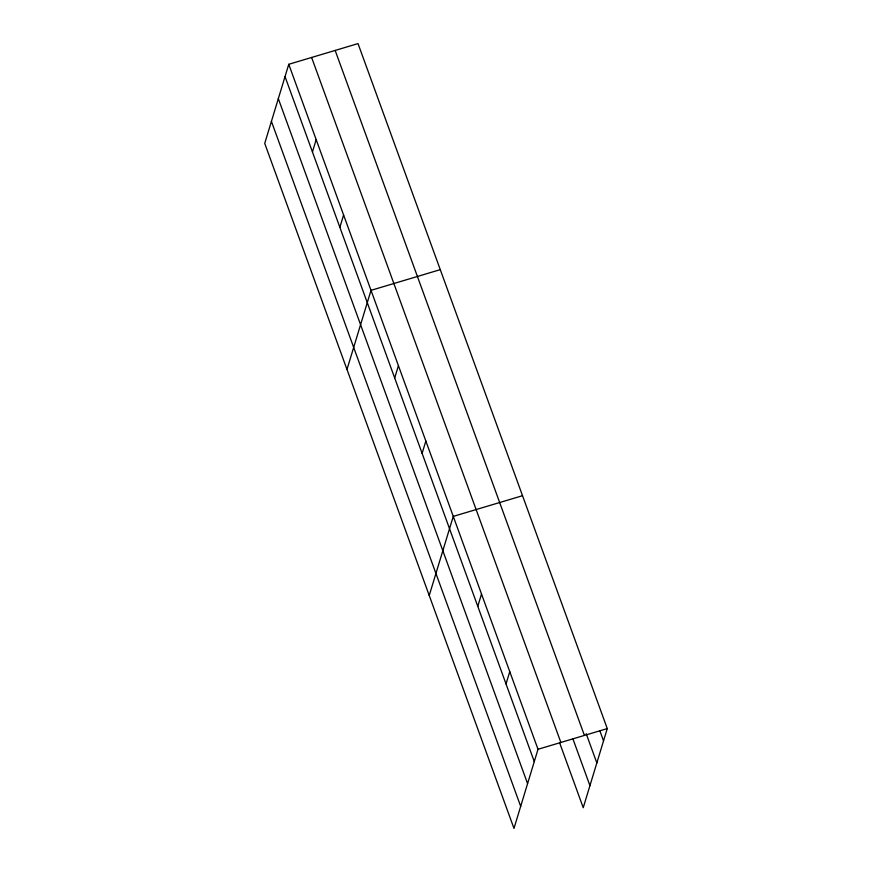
<?xml version="1.0" encoding="UTF-8"?>
<svg xmlns="http://www.w3.org/2000/svg" width="872" height="872" viewBox="0 0 872 872"><rect width="100%" height="100%" fill="white"/><g stroke="black" fill="none" stroke-linecap="round" stroke-linejoin="round"><path stroke-width="1.31" d="M288.763 64.299L264.728 143.411L513.979 828.4L538.013 749.288L288.763 64.299L358.021 43.6L607.272 728.589L583.237 807.701L559.617 742.791M312.438 151.946L316.176 139.651M339.862 227.298L343.601 215.003M346.98 369.456L371.014 290.343L440.273 269.644M394.689 378.001L398.428 365.695M422.113 453.342L425.852 441.047M429.231 595.5L453.266 516.398L522.524 495.699M477.78 606.323L481.518 594.028M506.033 683.964L509.76 671.658M538.013 749.288L607.272 728.589M599.838 730.714L603.533 740.895M586.191 733.668L596.84 762.935M335.164 50.434L584.414 735.423M572.806 738.562L589.941 785.65M311.62 57.465L560.87 742.464M285.024 76.605L534.274 761.594M278.321 98.645L527.582 783.634M271.421 121.361L520.682 806.349"/></g></svg>
